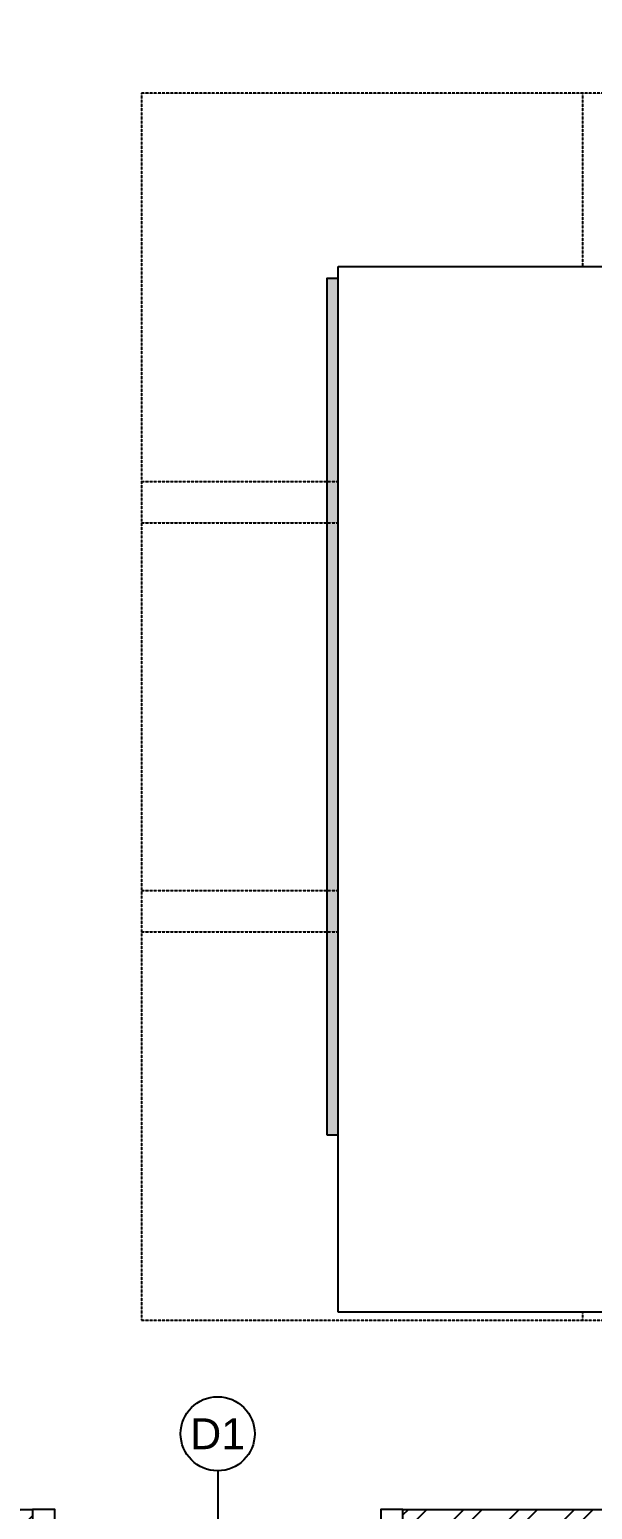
# Model space of a CAD drawing. Header units: millimetres. Extents: x -179928 to 528275, y -469666 to 511935.
# Drawn here: x 162600 to 163969, y 58050 to 61644 of the extents above; entities that cross this region are included whole.
import ezdxf
from ezdxf.enums import TextEntityAlignment as Align

# ---------------------------------------------------------------- set-up
doc = ezdxf.new("R2010")
doc.units = ezdxf.units.MM
doc.linetypes.add('DASHED', pattern=[0.75, 0.5, -0.25])
for name, color, linetype in [('ad-Door', 11, 'Continuous'), ('ad-Elevation 10', 8, 'Continuous'), ('ad-Furniture', 8, 'Continuous'), ('ad-Lvl-Plinth', 30, 'Continuous'), ('ad-Text main', 7, 'Continuous'), ('ad-Text Main_Door&window Label', 7, 'Continuous'), ('ad-Wall', 240, 'Continuous'), ('ad-Wall hatch', 8, 'Continuous')]:
    doc.layers.add(name, color=color, linetype=linetype)
doc.layers.add('ad-Landscape', color=94, linetype='Continuous', lineweight=35)
doc.layers.add('ad-Landscape 2', color=7, linetype='Continuous', lineweight=35, true_color=0x264c00)
doc.styles.add('New Text Style', font='arial.ttf', dxfattribs={"height": 100})
doc.styles.add('Sections_The woods Site plan_Entrances$0$Standard', font='arial.ttf')
doc.styles.get("Standard").update_dxf_attribs({"font": 'arial.ttf'})

# ---------------------------------------------------------------- blocks, each defined once
blk = doc.blocks.new('*U202118')
for p, q in [((-25, -127.8), (-25, -94.4)), ((-8.3, -111.1), (-41.7, -111.1)), ((-811.3, -760.8), (-796.4, -775.7)), ((-746.2, -826), (-761.1, -811.1))]:
    blk.add_line(p, q)
for points in [[(-1150, -100), (-1150, -50), (-1128.6, -50), (-1128.6, -35.7), (-1128.6, 0), (-1200, 0), (-1200, -100)], [(-50, -100), (0, -100), (0, 0), (-71.4, 0), (-71.4, -35.7), (-71.4, -50), (-50, -50)], [(-50, -100), (-130.8, -180.8), (-166.2, -145.5), (-85.4, -64.6)], [(-130.8, -180.8), (-747, -797), (-782.4, -761.6), (-166.2, -145.5)], [(-827.8, -877.8), (-747, -797), (-782.4, -761.6), (-863.2, -842.5)]]:
    blk.add_lwpolyline(points, close=True)
for points in [[(-808.2, -787.5), (-835.7, -760), (-772.9, -697.2), (-765, -705), (-822, -773.7)], [(-772.8, -822.8), (-745.4, -850.3), (-682.5, -787.5), (-690.4, -779.7), (-759, -836.7)]]:
    blk.add_lwpolyline(points)
blk.add_circle((-25, -111.1), 11.1)
at = {"color": 8, "linetype": 'DASHED', "lineweight": 0}
blk.add_arc((-93.1, -153.1), 1047.4, 178.1881, 271.8119, dxfattribs=at)
at = {"layer": 'ad-Text Main_Door&window Label'}
blk.add_line((-600, 125), (-600, -230), dxfattribs=at)
blk.add_circle((-600.3, 245), 120, dxfattribs=at)
at = {"layer": 'ad-Text Main_Door&window Label', "style": 'New Text Style'}
blk.add_attdef('D1', text='', height=100, dxfattribs=at).set_placement((-585.4, 244.6), align=Align.MIDDLE_CENTER)
blk = doc.blocks.new('zw$42B5')
at = {"layer": 'ad-Wall hatch', "transparency": 33554610}
h = blk.add_hatch(dxfattribs=at)
h.set_pattern_fill('ANSI32', color=256, scale=10)
h.set_pattern_definition([(45, (-1040635.14, 674820.02), (-67.351921, 67.351921), []), (45, (-1040590.24, 674820.02), (-67.351921, 67.351921), [])])
h.paths.add_polyline_path([(12120, 13620), (12120, 10220), (11890, 10220), (11890, 13390), (7240, 13390), (7240, 8645), (4245, 8645), (4245, 8875), (4445, 8875), (4445, 9370), (4560, 9370), (4560, 8760), (7010, 8760), (7010, 10500), (6360, 10500), (6360, 10615), (7010, 10615), (7010, 13390), (4560, 13390), (4560, 10615), (5560, 10615), (5560, 10500), (4445, 10500), (4445, 13390), (230, 13390), (230, 8875), (3345, 8875), (3345, 8645), (3060, 8645), (3060, 4745), (3345, 4745), (3345, 4515), (230, 4515), (230, 230), (4995, 230), (4995, 3130), (6060, 3130), (6060, 3015), (5110, 3015), (5110, 230), (8310, 230), (8310, 3015), (6860, 3015), (6860, 3130), (8310, 3130), (8310, 4630), (5110, 4630), (5110, 3930), (4995, 3930), (4995, 4515), (4245, 4515), (4245, 4745), (8540, 4745), (8540, 230), (9240, 230), (9240, 0), (0, 0), (0, 4745), (2830, 4745), (2830, 8645), (0, 8645), (0, 13620)])
at = {"layer": 'ad-Wall'}
for points in [[(3060, 4745), (3345, 4745), (3345, 4515)], [(4245, 4515), (4245, 4745), (8540, 4745), (8540, 230)]]:
    blk.add_lwpolyline(points, dxfattribs=at)
at = {"layer": 'ad-Door', "ltscale": 5}
ref = blk.add_blockref('*U202118', (4245, 4745), dxfattribs=dict(at, xscale=0.7499999997027537, yscale=0.7499999997027537, zscale=0.7499999997027537))
ref.add_attrib('D1', 'D1', dxfattribs={"layer": 'ad-Text Main_Door&window Label', "height": 75, "rotation": 1080, "style": 'New Text Style'}).set_placement((3794.8, 4928.7), align=Align.MIDDLE_CENTER)
blk = doc.blocks.new('bamboo')
at = {"layer": 'ad-Landscape'}
for points in [[(-835, 1007.8), (-876.2, 987.1), (-939.2, 1094.8), (-843.4, 1000.5)], [(-854.3, 961.7), (-964.6, 970), (-872.5, 931.4), (-862.8, 954.4)], [(-1166, 756.5), (-1215.3, 904.1), (-1191.8, 735.2), (-1166, 756.5)], [(-974.8, 702), (-1024.2, 849.6), (-1000.7, 680.7), (-974.8, 702)], [(-906.4, 902.3), (-969.4, 907), (-954.8, 890.1), (-914.9, 895)], [(-1150.2, 755), (-1008.3, 828.6), (-1121.8, 720.5), (-1143.1, 746.4)], [(-1190.3, 750.9), (-1161.9, 716.5), (-1322.1, 700.2), (-1198.9, 743.8)], [(-1212, 689.6), (-1192.2, 648), (-1301.2, 587.1), (-1204.9, 680.9)], [(-999.2, 696.4), (-970.7, 661.9), (-1131, 645.7), (-1007.8, 689.3)], [(-1121.7, 544.2), (-1162.9, 523.5), (-1225.9, 631.2), (-1130.2, 536.9)], [(-1166.4, 669.3), (-1176.9, 559.2), (-1136.4, 650.5), (-1159.3, 660.7)], [(-1108, 616), (-1114, 553.1), (-1096.8, 567.3), (-1100.9, 607.4)], [(-1059.9, 523.7), (-1093.8, 494.6), (-1113.3, 654.4), (-1067.1, 532.2)], [(-1102, 678.9), (-1023.4, 671.3), (-1112.1, 656.1), (-1110.6, 671.8)], [(-1020.9, 635), (-1001.1, 593.4), (-1110, 532.6), (-1013.8, 626.4)], [(-975.2, 614.7), (-985.8, 504.7), (-945.3, 596), (-968.1, 606.1)], [(-910.8, 624.4), (-832.2, 616.8), (-921, 601.5), (-919.5, 617.3)], [(-1288.8, 429.3), (-1338.2, 576.9), (-1314.7, 408), (-1288.8, 429.3)], [(-1053.8, 499.5), (-907.2, 551.9), (-1075.6, 524.9), (-1053.8, 499.5)], [(-916.9, 561.5), (-922.9, 498.6), (-905.6, 512.8), (-909.7, 552.9)], [(-1273.1, 427.7), (-1131.2, 501.3), (-1244.7, 393.3), (-1266, 419.1)], [(-1141, 498.1), (-1251.3, 506.4), (-1159.2, 467.8), (-1149.5, 490.8)], [(-1055, 483.7), (-978.6, 343.4), (-1088.9, 454.6), (-1063.5, 476.4)], [(-1313.2, 423.7), (-1284.7, 389.2), (-1445, 373), (-1321.8, 416.6)], [(-1193.1, 438.6), (-1256.1, 443.4), (-1241.5, 426.4), (-1201.6, 431.4)], [(-1130.1, 433.9), (-1136.1, 355.2), (-1153.1, 443.6), (-1137.4, 442.4)], [(-1334.9, 362.3), (-1315.1, 320.7), (-1424, 259.8), (-1327.8, 353.7)], [(-1289.2, 342), (-1299.8, 231.9), (-1259.3, 323.3), (-1282.1, 333.4)], [(-1224.9, 351.7), (-1146.2, 344), (-1235, 328.8), (-1233.5, 344.6)], [(-1230.9, 288.8), (-1236.9, 225.9), (-1219.6, 240.1), (-1223.8, 280.1)], [(-1166, 102), (-1215.3, 249.6), (-1191.8, 80.7), (-1166, 102)], [(-933.9, 115.6), (-983.2, 263.3), (-959.7, 94.3), (-933.9, 115.6)], [(-1150.2, 100.5), (-1008.3, 174), (-1121.8, 66), (-1143.1, 91.9)], [(-1357.1, -48), (-1406.5, 99.6), (-1382.9, -69.3), (-1357.1, -48)], [(-1190.3, 96.4), (-1161.9, 61.9), (-1322.1, 45.7), (-1198.9, 89.3)], [(-958.2, 110.1), (-929.8, 75.6), (-1090, 59.3), (-966.8, 103)], [(-1341.4, -49.5), (-1199.5, 24), (-1312.9, -84), (-1334.3, -58.1)], [(-1212, 35.1), (-1192.2, -6.5), (-1301.2, -67.4), (-1204.9, 26.4)], [(-1166.4, 14.8), (-1176.9, -95.3), (-1136.4, -4), (-1159.3, 6.1)], [(-1102, 24.4), (-1023.4, 16.8), (-1112.1, 1.6), (-1110.6, 17.3)], [(-979.9, 48.7), (-960.1, 7.1), (-1069.1, -53.8), (-972.8, 40.1)], [(-934.3, 28.4), (-944.8, -81.7), (-904.3, 9.6), (-927.2, 19.8)], [(-869.9, 38), (-791.3, 30.4), (-880, 15.2), (-878.5, 30.9)], [(-548.2, 43.3), (-554.2, -19.6), (-537, -5.4), (-541.1, 34.7)], [(-1381.4, -53.6), (-1353, -88.1), (-1513.2, -104.3), (-1390.1, -60.7)], [(-1108, -38.5), (-1114, -101.4), (-1096.8, -87.2), (-1100.9, -47.1)], [(-780.4, -124), (-821.5, -144.7), (-884.6, -37), (-788.8, -131.3)], [(-875.9, -24.9), (-881.9, -87.8), (-864.7, -73.6), (-868.8, -33.5)], [(-718.6, -144.5), (-752.5, -173.6), (-772, -13.7), (-725.8, -136)], [(-1403.2, -114.9), (-1383.3, -156.5), (-1492.3, -217.4), (-1396.1, -123.6)], [(-1357.5, -135.2), (-1368, -245.3), (-1327.6, -154), (-1350.4, -143.9)], [(-1293.1, -125.6), (-1214.5, -133.2), (-1303.2, -148.4), (-1301.7, -132.7)], [(-1143.7, -283.2), (-1143, -123.3), (-1099.9, -274), (-1132.7, -280.9)], [(-712.5, -168.7), (-565.9, -116.3), (-734.3, -143.3), (-712.5, -168.7)], [(-556.7, -87.7), (-536.9, -129.3), (-645.8, -190.1), (-549.6, -96.3)], [(-1299.1, -188.5), (-1305.1, -251.4), (-1287.9, -237.2), (-1292, -197.1)], [(-1053.9, -275.7), (-1010.7, -209.6), (-1038.4, -295.3), (-1051.6, -286.6)], [(-851.8, -229.5), (-914.8, -224.8), (-900.2, -241.7), (-860.3, -236.8)], [(-799.7, -170.1), (-910, -161.8), (-817.9, -200.4), (-808.2, -177.3)], [(-788.8, -234.2), (-794.8, -313), (-811.8, -224.6), (-796, -225.8)], [(-713.7, -184.4), (-637.3, -324.8), (-747.6, -213.6), (-722.2, -191.7)], [(-1152.3, -296.4), (-1306, -271.7), (-1145.4, -329.2), (-1152.3, -296.4)], [(-903.2, -383.1), (-944.4, -403.7), (-1007.5, -296), (-911.7, -390.3)], [(-841.4, -403.5), (-875.3, -432.7), (-894.8, -272.8), (-848.7, -395.1)], [(-1158.7, -320.6), (-1114.9, -311.4), (-1174.8, -460.8), (-1156.4, -331.5)], [(-1114.4, -368.3), (-1068.3, -370), (-1064.9, -494.8), (-1103.4, -366)], [(-1075.2, -337.2), (-982.6, -397.6), (-1044.7, -319.4), (-1064.3, -334.9)], [(-1000.9, -310.2), (-948, -344.7), (-952.6, -322.9), (-990, -307.9)], [(-835.4, -427.8), (-688.8, -375.4), (-857.2, -402.4), (-835.4, -427.8)], [(-922.6, -429.1), (-1032.9, -420.9), (-940.7, -459.5), (-931.1, -436.4)], [(-836.6, -443.5), (-760.1, -583.9), (-870.5, -472.6), (-845, -450.8)], [(-1179.6, -607.1), (-1229, -459.4), (-1205.5, -628.4), (-1179.6, -607.1)], [(-974.6, -488.6), (-1037.7, -483.9), (-1023.1, -500.8), (-983.1, -495.9)], [(-911.6, -493.3), (-917.6, -572.1), (-934.7, -483.7), (-918.9, -484.8)], [(-1163.9, -608.6), (-1022, -535), (-1135.5, -643.1), (-1156.8, -617.2)], [(-425.4, -669.4), (-466.6, -690.1), (-529.7, -582.4), (-433.9, -676.7)], [(-1204, -612.6), (-1175.5, -647.1), (-1335.8, -663.4), (-1212.6, -619.7)], [(-1225.7, -674), (-1205.9, -715.6), (-1314.8, -776.5), (-1218.6, -682.6)], [(-1084.1, -757), (-1133.4, -609.4), (-1109.9, -778.4), (-1084.1, -757)], [(-889.6, -724), (-930.8, -744.6), (-993.8, -636.9), (-898.1, -731.2)], [(-827.8, -744.4), (-861.7, -773.6), (-881.2, -613.7), (-835.1, -736)], [(-589.2, -724), (-630.4, -744.6), (-693.5, -636.9), (-597.7, -731.2)], [(-527.4, -744.4), (-561.3, -773.6), (-580.8, -613.7), (-534.7, -736)], [(-1180, -694.3), (-1190.5, -804.4), (-1150.1, -713.1), (-1172.9, -702.9)], [(-1121.6, -747.6), (-1127.7, -810.5), (-1110.4, -796.3), (-1114.5, -756.2)], [(-1115.6, -684.7), (-1037, -692.3), (-1125.7, -707.5), (-1124.2, -691.8)], [(-1068.3, -758.6), (-926.4, -685), (-1039.9, -793.1), (-1061.2, -767.2)], [(-821.7, -768.6), (-675.1, -716.3), (-843.5, -743.3), (-821.7, -768.6)], [(-444.7, -715.5), (-555, -707.2), (-462.9, -745.8), (-453.2, -722.8)], [(-521.3, -768.6), (-374.8, -716.3), (-543.2, -743.3), (-521.3, -768.6)], [(-1108.4, -762.6), (-1079.9, -797.1), (-1240.2, -813.4), (-1117, -769.7)], [(-1130.1, -824), (-1110.3, -865.6), (-1219.3, -926.5), (-1123, -832.6)], [(-1020.1, -834.7), (-941.4, -842.3), (-1030.2, -857.5), (-1028.7, -841.8)], [(-961, -829.5), (-1024, -824.8), (-1009.5, -841.7), (-969.5, -836.8)], [(-908.9, -770), (-1019.2, -761.8), (-927.1, -800.3), (-917.4, -777.3)], [(-898, -834.2), (-904, -913), (-921, -824.6), (-905.3, -825.7)], [(-865.6, -975.2), (-915, -827.6), (-891.5, -996.5), (-865.6, -975.2)], [(-822.9, -784.4), (-746.5, -924.8), (-856.8, -813.5), (-831.4, -791.7)], [(-660.6, -829.5), (-723.6, -824.8), (-709.1, -841.7), (-669.1, -836.8)], [(-608.6, -770), (-718.8, -761.8), (-626.7, -800.3), (-617.1, -777.3)], [(-575.6, -887.6), (-616.8, -908.3), (-679.8, -800.6), (-584, -894.9)], [(-597.6, -834.2), (-603.6, -913), (-620.7, -824.6), (-604.9, -825.7)], [(-513.8, -908.1), (-547.7, -937.2), (-567.2, -777.3), (-521, -899.6)], [(-496.8, -774.9), (-559.8, -770.2), (-545.3, -787.1), (-505.3, -782.2)], [(-522.5, -784.4), (-446.1, -924.8), (-556.4, -813.5), (-531, -791.7)], [(-433.8, -779.7), (-439.8, -858.4), (-456.8, -770), (-441.1, -771.2)], [(-1084.5, -844.3), (-1095, -954.4), (-1054.5, -863.1), (-1077.3, -852.9)], [(-1026.1, -897.6), (-1032.1, -960.5), (-1014.9, -946.3), (-1019, -906.2)], [(-849.9, -976.7), (-708, -903.2), (-821.4, -1011.2), (-842.8, -985.4)], [(-507.7, -932.3), (-361.1, -879.9), (-529.5, -906.9), (-507.7, -932.3)], [(-889.9, -980.8), (-861.5, -1015.3), (-1021.7, -1031.5), (-898.6, -987.9)], [(-616.5, -1023.9), (-657.7, -1044.6), (-720.8, -936.9), (-625, -1031.2)], [(-594.9, -933.7), (-705.2, -925.4), (-613.1, -964), (-603.4, -940.9)], [(-554.7, -1044.4), (-588.6, -1073.6), (-608.1, -913.7), (-562, -1036)], [(-508.9, -948), (-432.5, -1088.4), (-542.8, -977.2), (-517.4, -955.3)], [(-911.7, -1042.2), (-891.9, -1083.8), (-1000.8, -1144.6), (-904.6, -1050.8)], [(-866, -1062.5), (-876.5, -1172.5), (-836.1, -1081.2), (-858.9, -1071.1)], [(-801.6, -1052.8), (-723, -1060.4), (-811.7, -1075.7), (-810.2, -1059.9)], [(-635.9, -1070), (-746.1, -1061.7), (-654, -1100.3), (-644.4, -1077.3)], [(-647, -993.1), (-710, -988.4), (-695.4, -1005.3), (-655.5, -1000.4)], [(-584, -997.8), (-590, -1076.6), (-607, -988.2), (-591.3, -989.4)], [(-548.6, -1068.6), (-402.1, -1016.3), (-570.5, -1043.2), (-548.6, -1068.6)], [(-308.2, -1029.1), (-418.5, -1020.8), (-326.4, -1059.4), (-316.7, -1036.4)], [(-807.6, -1115.7), (-813.6, -1178.6), (-796.4, -1164.4), (-800.5, -1124.4)], [(-687.9, -1129.5), (-751, -1124.7), (-736.4, -1141.7), (-696.4, -1136.8)], [(-624.9, -1134.2), (-630.9, -1213), (-648, -1124.6), (-632.2, -1125.7)], [(-549.8, -1084.4), (-473.4, -1224.8), (-583.8, -1113.5), (-558.3, -1091.7)], [(-321.9, -1110.9), (-432.1, -1102.7), (-340, -1141.2), (-330.3, -1118.2)], [(-360.3, -1088.6), (-423.3, -1083.8), (-408.7, -1100.8), (-368.8, -1095.8)], [(-373.9, -1170.4), (-436.9, -1165.7), (-422.4, -1182.6), (-382.4, -1177.7)]]:
    blk.add_lwpolyline(points, dxfattribs=at)
at = {"layer": 'ad-Landscape 2'}
blk.add_line((-470.6, -139.1), (-761.2, -217.2), dxfattribs=at)
for points in [[(-387.8, 1356.5), (-437.1, 1504.1), (-413.6, 1335.2), (-387.8, 1356.5)], [(-756.4, 1206.5), (-805.8, 1354.1), (-782.2, 1185.2), (-756.4, 1206.5)], [(-412.1, 1350.9), (-383.7, 1316.4), (-543.9, 1300.2), (-420.7, 1343.8)], [(-415.1, 1179.2), (-464.4, 1326.8), (-440.9, 1157.9), (-415.1, 1179.2)], [(-740.7, 1205), (-598.8, 1278.5), (-712.2, 1170.5), (-733.6, 1196.4)], [(-561.9, 1157.8), (-603.1, 1137.1), (-666.2, 1244.8), (-570.4, 1150.5)], [(-500.1, 1137.3), (-534, 1108.2), (-553.5, 1268), (-507.4, 1145.8)], [(-433.8, 1289.5), (-414, 1248), (-523, 1187.1), (-426.7, 1280.9)], [(-780.7, 1200.9), (-752.3, 1166.4), (-912.5, 1150.2), (-789.3, 1193.8)], [(-802.5, 1139.6), (-782.6, 1098), (-891.6, 1037.1), (-795.3, 1130.9)], [(-439.4, 1173.7), (-411, 1139.2), (-571.2, 1122.9), (-448, 1166.6)], [(-494, 1113.1), (-347.5, 1165.5), (-515.9, 1138.5), (-494, 1113.1)], [(-773.2, 987.3), (-807.1, 958.2), (-826.6, 1118), (-780.4, 995.8)], [(-756.8, 1119.3), (-767.3, 1009.2), (-726.8, 1100.5), (-749.7, 1110.6)], [(-698.4, 1066), (-704.4, 1003.1), (-687.2, 1017.3), (-691.3, 1057.4)], [(-692.4, 1128.9), (-613.8, 1121.3), (-702.5, 1106.1), (-701, 1121.8)], [(-581.3, 1111.7), (-691.5, 1120), (-599.4, 1081.4), (-589.8, 1104.4)], [(-461.1, 1112.3), (-441.3, 1070.7), (-550.3, 1009.8), (-454, 1103.7)], [(-495.2, 1097.3), (-418.8, 957), (-529.1, 1068.2), (-503.7, 1090.1)], [(-415.5, 1092), (-426, 981.9), (-385.5, 1073.2), (-408.4, 1083.4)], [(-767.1, 963.1), (-620.5, 1015.5), (-788.9, 988.5), (-767.1, 963.1)], [(-633.3, 1052.3), (-696.3, 1057), (-681.8, 1040.1), (-641.8, 1045)], [(-570.3, 1047.5), (-576.3, 968.8), (-593.4, 1057.2), (-577.6, 1056)], [(-768.3, 947.3), (-691.9, 807), (-802.2, 918.2), (-776.8, 940.1)], [(-592.6, 770.2), (-641.9, 917.8), (-618.4, 748.9), (-592.6, 770.2)], [(-374.1, 917.2), (-527.8, 941.9), (-367.2, 884.4), (-374.1, 917.2)], [(-843.4, 897.5), (-849.4, 818.8), (-866.4, 907.2), (-850.7, 906)], [(-576.8, 768.6), (-434.9, 842.2), (-548.4, 734.1), (-569.7, 760)], [(-959.1, 700.5), (-817.2, 774), (-930.7, 666), (-952, 691.8)], [(-616.9, 764.6), (-588.5, 730.1), (-748.7, 713.9), (-625.5, 757.5)], [(-638.6, 703.2), (-618.8, 661.6), (-727.8, 600.7), (-631.5, 694.6)], [(-619.9, 538.4), (-669.2, 686), (-645.7, 517), (-619.9, 538.4)], [(-528.6, 692.6), (-450, 684.9), (-538.7, 669.7), (-537.2, 685.5)], [(-604.1, 536.8), (-462.2, 610.4), (-575.7, 502.3), (-597, 528.2)], [(-593, 682.9), (-603.5, 572.8), (-563, 664.1), (-585.9, 674.3)], [(-534.6, 629.7), (-540.6, 566.8), (-523.4, 581), (-527.5, 621)], [(-712.1, 448.7), (-753.3, 428.1), (-816.4, 535.7), (-720.6, 441.4)], [(-644.2, 532.8), (-615.8, 498.3), (-776, 482), (-652.8, 525.7)], [(-650.3, 428.2), (-684.2, 399.1), (-703.7, 559), (-657.6, 436.7)], [(-289.2, 560), (-260.8, 525.6), (-421, 509.3), (-297.8, 552.9)], [(-665.9, 471.4), (-646.1, 429.8), (-755.1, 368.9), (-658.8, 462.8)], [(-644.2, 404), (-497.6, 456.4), (-666, 429.4), (-644.2, 404)], [(-555.9, 460.7), (-477.3, 453.1), (-566, 437.9), (-564.5, 453.6)], [(-731.5, 402.7), (-841.7, 410.9), (-749.6, 372.3), (-739.9, 395.4)], [(-645.4, 388.3), (-569, 247.9), (-679.3, 359.1), (-653.9, 381)], [(-620.3, 451.1), (-630.8, 341), (-590.3, 432.3), (-613.2, 442.5)], [(-561.9, 397.8), (-567.9, 334.9), (-550.7, 349.1), (-554.8, 389.2)], [(-783.5, 343.2), (-846.5, 347.9), (-832, 331), (-792, 335.9)], [(-720.5, 338.5), (-726.5, 259.7), (-743.5, 348.1), (-727.8, 346.9)], [(-606.2, 183.8), (-655.6, 331.4), (-632, 162.5), (-606.2, 183.8)], [(-590.5, 182.3), (-448.6, 255.9), (-562, 147.8), (-583.4, 173.7)], [(-425.4, 189.6), (-466.6, 169), (-529.7, 276.7), (-433.9, 182.4)], [(-363.6, 169.2), (-397.5, 140), (-417, 299.9), (-370.9, 177.6)], [(-918.2, 114.1), (-776.2, 187.7), (-889.7, 79.6), (-911, 105.5)], [(-630.5, 178.2), (-602.1, 143.7), (-762.3, 127.5), (-639.2, 171.1)], [(-652.3, 116.9), (-632.5, 75.3), (-741.4, 14.4), (-645.2, 108.2)], [(-606.6, 96.6), (-617.1, -13.5), (-576.7, 77.8), (-599.5, 88)], [(-510.6, -20.7), (-560, 126.9), (-536.5, -42), (-510.6, -20.7)], [(-496.8, 84.1), (-559.8, 88.8), (-545.3, 71.9), (-505.3, 76.8)], [(-444.7, 143.6), (-555, 151.8), (-462.9, 113.3), (-453.2, 136.3)], [(-542.2, 106.2), (-463.6, 98.6), (-552.3, 83.4), (-550.8, 99.1)], [(-433.8, 79.4), (-439.8, 0.6), (-456.8, 89), (-441.1, 87.9)], [(-494.9, -22.2), (-353, 51.3), (-466.5, -56.7), (-487.8, -30.9)], [(-535, -26.3), (-506.5, -60.8), (-666.8, -77), (-543.6, -33.4)], [(-511, -108), (-521.6, -218), (-481.1, -126.7), (-503.9, -116.6)], [(-446.7, -98.3), (-368, -105.9), (-456.8, -121.2), (-455.3, -105.4)], [(-452.7, -161.2), (-458.7, -224.1), (-441.4, -209.9), (-445.5, -169.8)], [(-425.4, -355.8), (-466.6, -376.5), (-529.7, -268.8), (-433.9, -363.1)], [(-363.6, -376.3), (-397.5, -405.4), (-417, -245.5), (-370.9, -367.8)], [(-444.7, -401.9), (-555, -393.6), (-462.9, -432.2), (-453.2, -409.1)], [(-496.8, -461.3), (-559.8, -456.6), (-545.3, -473.5), (-505.3, -468.6)], [(-433.8, -466), (-439.8, -544.8), (-456.8, -456.4), (-441.1, -457.6)], [(-363.6, -689.9), (-397.5, -719), (-417, -559.2), (-370.9, -681.4)]]:
    blk.add_lwpolyline(points, dxfattribs=at)
blk = doc.blocks.new('zw$DAD3')
at = {"true_color": 0x7f5f3f, "transparency": 33554610}
h = blk.add_hatch(dxfattribs=at)
h.set_pattern_fill('DOTS', color=37, scale=20, angle=360)
h.set_pattern_definition([(360, (-800139.518, 271344.397), (15.875, 31.75), [0, -31.75])])
h.paths.add_polyline_path([(450, -2530), (2915, -2530), (2915, -450), (450, -450)])
at = {"layer": 'ad-Elevation 10', "linetype": 'DASHED'}
blk.add_lwpolyline([(0, -2980), (3365, -2980), (3365, 0), (0, 0)], close=True, dxfattribs=at)
for points in [[(1071.7, 0), (1071.7, -2980)], [(0, -943.3), (3365, -943.3)], [(0, -1043.3), (3365, -1043.3)], [(0, -1936.7), (3365, -1936.7)], [(0, -2036.7), (3365, -2036.7)]]:
    blk.add_lwpolyline(points, dxfattribs=at)
at = {"layer": 'ad-Elevation 10'}
blk.add_lwpolyline([(450, -2530), (2915, -2530), (2915, -450), (450, -450)], close=True, dxfattribs=at)
at = {"layer": 'ad-Landscape', "linetype": 'Continuous', "xscale": 0.473259546584505, "yscale": 0.473259546584505, "zscale": 0.473259546584505, "rotation": 359.9999999999999}
blk.add_blockref('bamboo', (1292.6, -1624.9), dxfattribs=at)
at = {"layer": 'ad-Text main', "insert": (1759.1, -1302.1), "char_height": 100, "width": 1547.842, "attachment_point": 5, "bg_fill": 2}
blk.add_mtext("13'-9'' x 12'-10''", dxfattribs=at)
blk = doc.blocks.new('1625_East Villa')
at = {"layer": 'ad-Furniture'}
blk.add_blockref('zw$DAD3', (3610, 8185), dxfattribs=at)
at = {"layer": 'ad-Wall'}
blk.add_blockref('zw$42B5', (0, 0), dxfattribs=at)
blk = doc.blocks.new("All Plot's Villa Plans")
at = {"ltscale": 5}
blk.add_blockref('1625_East Villa', (159262.9, 53304.9), dxfattribs=at)
blk = doc.blocks.new('zw$63CD')
at = {"layer": 'ad-Lvl-Plinth', "insert": (172676.8, -39629), "char_height": 1269.985, "width": 5416.267, "attachment_point": 5, "style": 'Sections_The woods Site plan_Entrances$0$Standard', "bg_fill": 19, "box_fill_scale": 1.5, "bg_fill_color": 257, "bg_fill_transparency": 0}
blk.add_mtext('\\pxt4;497.54', dxfattribs=at)

msp = doc.modelspace()

# ---------------------------------------------------------------- block references
at = {"ltscale": 5}
msp.add_blockref("All Plot's Villa Plans", (0, 0), dxfattribs=at)

# ---------------------------------------------------------------- next in the draw order: block references
at = {"layer": 'ad-Lvl-Plinth', "ltscale": 5}
msp.add_blockref('zw$63CD', (-5982.9, 99418.6), dxfattribs=at)

doc.saveas('drawing.dxf')
